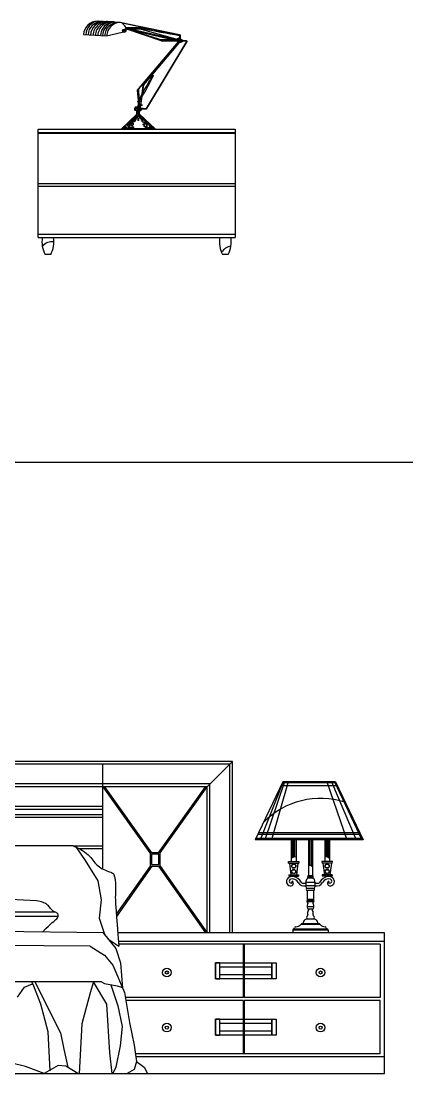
# Model space of a CAD drawing. Header units: millimetres. Extents: x 6388 to 59789, y -18725 to 8137.
# Drawn here: x 31294 to 32664, y 1436 to 5178 of the extents above; entities that cross this region are included whole.
import ezdxf

# ---------------------------------------------------------------- set-up
doc = ezdxf.new("R2010")
doc.units = ezdxf.units.MM
doc.layers.add('www.cad-blocks.net', color=7, linetype='Continuous')

# ---------------------------------------------------------------- blocks, each defined once
blk = doc.blocks.new('A$C1EAB5A90')
for p, q in [((2862.9, 825.2), (2780.9, 829.8)), ((3072.2, 780.8), (2866.7, 823.5)), ((3071.9, 780), (2868.1, 822.6)), ((2916.3, 805.2), (2881.3, 805.2)), ((2947.3, 805.2), (2881.3, 805.2)), ((2941.2, 805.2), (2881.3, 805.2)), ((3068.6, 762), (2881.4, 804.6)), ((3068.9, 759.1), (2882, 801.7)), ((3018.3, 759.1), (2882, 801.7)), ((3007.3, 759.1), (2882, 801.7)), ((2956.6, 801.7), (2882, 801.7)), ((3068.7, 758.4), (2882.1, 801)), ((2956.3, 801), (2882.1, 801)), ((2890.6, 805.2), (2883.4, 805.2)), ((3068.3, 762.6), (2915.6, 805.2)), ((2731.5, 781.5), (2813.6, 776.9)), ((3067.4, 756.5), (2922.3, 584.6)), ((3068.3, 756.2), (2926.8, 588.5)), ((3071.7, 755.2), (2941.7, 600.9)), ((3072.3, 755), (2944.4, 603.2)), ((3097.1, 757.5), (2954.2, 519)), ((3098.2, 757.6), (2954.8, 518.4)), ((3050.5, 762.6), (3007.3, 762.5)), ((3007.3, 759.1), (3068.9, 759.1)), ((3072.5, 778.6), (3071.3, 766.6)), ((3072.7, 778.6), (3071.5, 766.6)), ((3073.4, 778.7), (3073.7, 766.1)), ((3073.7, 778.7), (3074.4, 766)), ((3074, 778.8), (3074.7, 765.9)), ((3096.7, 757.7), (3081.4, 757.1)), ((3096.5, 758), (3081.5, 757.3)), ((3096.4, 758.3), (3081.9, 758)), ((3096.5, 759.2), (3082, 760.5)), ((3096.4, 759.1), (3082.1, 760.3)), ((2977.1, 636), (2972.9, 637.1)), ((2977.5, 636.4), (2973.3, 637.6)), ((2977.8, 636.6), (2973.5, 637.8)), ((2976.6, 637), (2976.6, 637)), ((2978.1, 636.7), (2978.1, 636.7)), ((2941.7, 600.9), (2932.2, 521.5)), ((2944.4, 603.2), (2932.8, 521.2)), ((2977.4, 633.9), (2971.7, 635.6)), ((2922.3, 584.6), (2928.2, 523.3)), ((2926.8, 588.5), (2928.5, 522.1)), ((2925.9, 541.4), (2924.3, 522.8)), ((2926.1, 541.4), (2924.5, 522.8)), ((2927.9, 543.3), (2924.6, 543.8)), ((2928.2, 541.2), (2924.8, 541.8)), ((2928.3, 543.7), (2925, 544.2)), ((2928.6, 543.9), (2925.3, 544.4)), ((2926.8, 541.3), (2927.2, 522.4)), ((2927.2, 541.2), (2927.9, 522.2)), ((2927.5, 541.1), (2928.2, 522.2)), ((2920.7, 499.3), (2920.7, 511.3)), ((2930.4, 499.3), (2920.7, 499.3)), ((2921.1, 499.3), (2921.1, 511.3)), ((2921.5, 499.3), (2921.5, 511.2)), ((2926.4, 499.3), (2926.4, 510.2)), ((2928.8, 499.3), (2928.8, 509.7)), ((2929.6, 499.3), (2929.6, 509.5)), ((2930, 499.3), (2930, 509.4)), ((2930.4, 499.3), (2930.4, 509.4)), ((2952.3, 518.2), (2934.5, 520)), ((2952.3, 518.1), (2934.6, 519.8)), ((2952.5, 517.1), (2936, 516.8)), ((2953.3, 516.8), (2936.1, 516)), ((2954, 516.6), (2936.1, 515.7)), ((2953.4, 518.1), (2953.4, 518.1)), ((2570, 445), (3270, 445)), ((2570, 60), (2570, 445)), ((3270, 433), (2570, 433)), ((3270, 430), (2570, 430)), ((2986.3, 446.6), (2866.4, 446.6)), ((3270, 445), (3270, 60)), ((3270, 251.5), (2570, 251.5)), ((3270, 241.5), (2570, 241.5)), ((2570, 72), (3270, 72)), ((2570, 60), (3270, 60)), ((2615, 0), (2595, 0)), ((3245, 0), (3225, 0))]:
    blk.add_line(p, q)
for points in [[(2880.9, 793.8), (2882.3, 794.2, 0.338972), (2862.9, 825.2, 0.399625), (2813.6, 776.9), (2868.3, 790.7)], [(3062.2, 762.6, -0.283898), (3066.1, 767.8), (3078.4, 765)], [(3075.3, 754.1), (3067.9, 756.3, -0.10362), (3064.3, 758.4)], [(2978.1, 636.4, -0.083661), (2978.4, 636.4, -0.685038), (2978.3, 633.8)], [(2978, 633.6), (2972, 635.3, -0.077868), (2971.6, 635.6)], [(2928.8, 540.9), (2925.2, 541.5, -0.641064), (2925.5, 544.5), (2929, 544)], [(2928.9, 543.7, -0.083661), (2929.2, 543.7, -0.685038), (2929.1, 541.1)], [(2930.4, 499.3), (2986.3, 446.6, -0.414214), (2987.1, 445.8), (2987.1, 445), (2865.6, 445), (2865.6, 445.8, -0.414214), (2866.4, 446.6), (2920.7, 499.3)], [(2930.1, 509.4), (2916, 512.3, -0.641064), (2918.1, 523.9), (2931.7, 521.6)], [(2931.2, 520.5, -0.083661), (2932.3, 520.3, -0.685038), (2931.3, 510.2, -0.685038)]]:
    blk.add_lwpolyline(points, format="xyb")
for points in [[(2873.8, 789.9), (2868.3, 790.7)], [(2877.4, 796.3), (2873.7, 795.1), (2873.8, 794.7), (2877.6, 795.9), (2877.4, 796.3)], [(3072.3, 780.8), (3073.4, 781)], [(3073.9, 778.7), (3072.6, 778.6)], [(3077.8, 761.4), (3075.3, 758.3), (3075.6, 758), (3078.1, 761.1), (3077.7, 761.3)], [(3096.7, 759.6), (3097.8, 759.7)], [(3098.3, 757.6), (3097, 757.5)], [(2973.6, 637.9), (2978.2, 636.7)], [(2932.9, 516.2), (2929.1, 514.9), (2929.3, 514.4), (2933, 515.8), (2932.9, 516.2)], [(2953.9, 516.6), (2952.5, 517.1)], [(2953, 519.2), (2954.3, 519)]]:
    blk.add_lwpolyline(points)
for points in [[(3074.1, 778.8, -0.130303), (3073.8, 778.7, -0.331854), (3073, 780.7, -0.328319), (3073.6, 781, -0.500332)], [(3098.5, 757.7, -0.130303), (3098.1, 757.6, -0.331854), (3097.4, 759.4, -0.328319), (3098, 759.7, -0.500332)], [(2978.3, 633.6, -0.130303), (2977.8, 633.7, -0.576801), (2977.6, 636.5, -0.264517), (2978.5, 636.6, -0.710752)], [(2929.1, 540.9, -0.130303), (2928.6, 540.9, -0.576801), (2928.4, 543.8, -0.264517), (2929.3, 543.9, -0.710752)], [(2931, 509.4, -0.130303), (2929.1, 509.7, -0.576801), (2929.1, 521, -0.264517), (2932.6, 521.3, -0.710752)], [(2954, 516.6, -0.130303), (2953.7, 516.7, -0.331854), (2953.8, 518.8, -0.328319), (2954.5, 518.9, -0.500332)]]:
    blk.add_lwpolyline(points, format="xyb", close=True)
for centre in [(2875.5, 795.3), (3076.7, 759.7)]:
    blk.add_circle(centre, 5.65)
for centre, radius, start, end in [((2781.6, 779.7), 50.1, 90.8238, 177.9554), ((2789.6, 779.7), 50.1, 95.4607, 178.4685), ((2797.6, 778.3), 50.1, 90.8238, 177.3694), ((2806.1, 778.3), 50.1, 90.1604, 177.9554), ((2815.5, 777.8), 50.1, 82.4351, 177.9788), ((2824, 777.4), 50.1, 82.3589, 177.9846), ((2832.4, 776.9), 50.1, 82.284, 177.9904), ((2841.9, 776.9), 50.1, 96.257, 178.5941), ((2849.4, 776.9), 50.1, 98.843, 179.0772), ((2856.4, 775), 50.1, 90.8238, 177.38), ((1269.1, -9561.3), 10496.5, 80.13437, 80.97292), ((3334.9, 2434.5), 1676.3, 256.4031, 260.9864), ((3053.8, 760.7), 2.75, 136.1594, 215.1284), ((3054.6, 760.7), 2.75, 136.1594, 215.1284), ((3072.3, 748.5), 9.41, 157.3721, 202.9249), ((3073, 748.5), 9.58, 147.1044, 199.8876), ((3064.5, 760.1), 4.54, 338.4734, 33.508), ((3073.4, 779.9), 1.49, 139.1898, 237.7876), ((3074.5, 780), 1.05, 145.004, 239.2466), ((3097.8, 758.7), 1.41, 139.1898, 239.3587), ((3098.8, 758.8), 0.993, 145.004, 239.2466), ((3721.3, 166.3), 880.4, 147.8917, 154.5695), ((2236.5, 986.5), 821.7, 327.4117, 334.5752), ((2978.8, 635), 1.1, 119.5269, 224.1969), ((2929.6, 542.3), 1.1, 119.5269, 224.1969), ((2937.8, 521.8), 8.22, 74.3761, 134.3786), ((2938.1, 522.8), 7.93, 72.1317, 132.4569), ((2934.3, 514.8), 5.38, 118.5634, 222.9145), ((2953.7, 517.9), 1.46, 118.9072, 215.429), ((2954.9, 517.6), 1.09, 120.8801, 215.1227), ((2682.4, 45.4), 98.5, 171.4719, 207.4528), ((2621.2, -1.9), 47.5, 84.0912, 139.157), ((2527.6, 45.4), 98.5, 332.5472, 8.5281), ((3312.4, 45.4), 98.5, 171.4719, 207.4528), ((3157.6, 45.4), 98.5, 332.5472, 8.5281), ((3260.6, -17.1), 46.6, 97.2386, 147.0434)]:
    blk.add_arc(centre, radius, start, end)
for points in [[(2875.1, 790.1), (2874.7, 790.1), (2874.4, 790.3), (2873.5, 790.6), (2872.9, 791.1), (2872.3, 792.3), (2872, 792.9), (2871.6, 794.2), (2871.5, 795), (2871.7, 796.5), (2872, 797.3), (2872.6, 798.3), (2873.1, 798.8), (2873.8, 799.6), (2874.3, 799.8), (2875, 800.1), (2875.3, 800.1), (2875.6, 800.1), (2875.6, 800.1), (2875.6, 800.1), (2875.6, 800.1)], [(3076.7, 754.4), (3076.3, 754.4), (3075.9, 754.6), (3075, 754.9), (3074.4, 755.3), (3073.7, 756.4), (3073.4, 757), (3072.9, 758.3), (3072.8, 759.1), (3072.9, 760.6), (3073.2, 761.4), (3073.6, 762.4), (3074.1, 763), (3074.8, 763.8), (3075.3, 764.1), (3076, 764.4), (3076.2, 764.4), (3076.5, 764.5), (3076.5, 764.5), (3076.6, 764.5), (3076.6, 764.5)], [(2978.3, 633.8), (2978.2, 633.8), (2978.1, 633.9), (2977.9, 633.9), (2977.7, 634), (2977.5, 634.3), (2977.4, 634.4), (2977.3, 634.8), (2977.2, 635), (2977.2, 635.4), (2977.3, 635.6), (2977.4, 635.8), (2977.5, 636), (2977.7, 636.2), (2977.8, 636.3), (2978, 636.4), (2978, 636.4), (2978.1, 636.4), (2978.1, 636.4), (2978.1, 636.4), (2978.1, 636.4)], [(2929.1, 541.1), (2929, 541.1), (2928.9, 541.1), (2928.7, 541.2), (2928.5, 541.3), (2928.3, 541.6), (2928.2, 541.7), (2928.1, 542.1), (2928, 542.2), (2928.1, 542.6), (2928.1, 542.8), (2928.2, 543.1), (2928.3, 543.3), (2928.5, 543.5), (2928.6, 543.6), (2928.8, 543.7), (2928.8, 543.7), (2928.9, 543.7), (2928.9, 543.7), (2928.9, 543.7), (2928.9, 543.7)], [(2931.3, 510.2), (2930.9, 510.3), (2930.5, 510.4), (2929.6, 510.7), (2929, 511.2), (2928.3, 512.3), (2928, 512.9), (2927.5, 514.2), (2927.3, 515), (2927.5, 516.6), (2927.8, 517.4), (2928.2, 518.4), (2928.7, 518.9), (2929.5, 519.8), (2929.9, 520.1), (2930.6, 520.4), (2930.9, 520.4), (2931.2, 520.5), (2931.2, 520.5), (2931.2, 520.5), (2931.2, 520.5)]]:
    blk.add_open_spline(points, degree=3, knots=[3.294068, 3.294068, 3.294068, 3.294068, 3.647859, 3.647859, 4.043866, 4.043866, 4.439873, 4.439873, 4.83588, 4.83588, 5.231886, 5.231886, 5.627893, 5.627893, 6.0239, 6.0239, 6.283185, 6.283185, 6.283185, 6.295262, 6.295262, 6.295262, 6.295262])
for p in [(3063.6, 764.7), (3064.4, 765.9), (3064.7, 764.4), (3064.8, 766.3), (3065.3, 766.5), (3065.5, 765.8), (3065.9, 766.5), (3066, 757.5), (3066.3, 767.1), (3066.3, 767.1), (3066.3, 757.5), (3066.8, 767.1), (3066.8, 766.1), (3067.1, 757.2), (3067.2, 767.2), (3067.2, 757.6), (3067.3, 757.1), (3067.5, 765.4), (3067.6, 763.7), (3067.7, 765.9), (3067.7, 756.8), (3067.8, 763.7), (3068, 766.8), (3068, 766.6), (3068.2, 766.7), (3068.4, 756.7), (3068.5, 756.8), (3069.1, 766.8), (3069.1, 766.4), (3069.2, 764.9), (3069.3, 765.8), (3069.3, 756.7), (3069.9, 763), (3070.3, 766.2), (3070.5, 766.3), (3070.5, 756.2), (3070.7, 765.6), (3071, 755.9), (3071.2, 756.6), (3071.2, 755.9), (3071.3, 764.7), (3071.4, 766.2), (3071.5, 755.7), (3071.6, 764.2), (3071.7, 755.1), (3071.7, 755), (3072, 764.6), (3072, 762.8), (3072.1, 765.7), (3072.2, 755.3), (3072.6, 764.4), (3072.9, 765.5), (3073, 765.6), (3073.1, 765.3), (3073.9, 766.1), (3073.9, 765.4), (3074.3, 765.9), (3074.3, 765.5), (2913, 488.4), (2913.8, 488.4), (2914.2, 516.6), (2914.2, 515.5), (2914.5, 516.2), (2914.7, 515.3), (2914.7, 488), (2914.8, 521.4), (2915, 514.7), (2915, 514.6), (2915.1, 514), (2915.4, 514.9), (2915.5, 489.9), (2915.6, 522.6), (2915.9, 513.8), (2916, 523), (2916, 521), (2916, 514.1), (2916, 489), (2916.2, 513.6), (2916.2, 490.9), (2916.5, 523.2), (2916.5, 513.4), (2916.8, 522.4), (2917.1, 523.2), (2917.3, 513.3), (2917.4, 513.4), (2917.5, 493.2), (2917.5, 490.6), (2917.6, 523.8), (2917.6, 523.8), (2918.1, 523.8), (2918.1, 522.7), (2918.1, 513.3), (2918.1, 490.7), (2918.5, 523.9), (2918.5, 493.6), (2918.8, 522.1), (2918.8, 491.9), (2918.8, 490.6), (2918.9, 520.3), (2918.9, 487.8), (2919, 522.6), (2919, 520.3), (2919.3, 523.4), (2919.3, 523.2), (2919.3, 512.7), (2919.3, 492.2), (2919.4, 523.4), (2919.8, 493.4), (2920, 512.4), (2920.3, 523.1), (2920.4, 523.4), (2920.5, 522.5), (2920.5, 521.5), (2921.1, 519.7), (2921.4, 512.6), (2921.5, 522.8), (2921.7, 523), (2922, 522.2), (2922.1, 512.8), (2922.6, 521.4), (2922.7, 522.8), (2922.8, 520.9), (2922.8, 511.9), (2923.2, 519.4), (2923.3, 521.3), (2923.4, 522.3), (2923.4, 512.4), (2923.4, 488), (2923.5, 512), (2923.9, 521), (2924.1, 522.2), (2924.3, 522.2), (2924.4, 521.9), (2924.5, 492.2), (2924.8, 520.5), (2924.8, 518.5), (2924.9, 512.1), (2924.9, 495.1), (2925.1, 522.7), (2925.2, 522.1), (2925.2, 511.6), (2925.3, 512), (2925.5, 521.1), (2925.5, 520.5), (2925.6, 522.6), (2925.6, 522.1), (2925.6, 519.9), (2926.1, 520.7), (2926.2, 496.8), (2926.4, 496.9), (2926.5, 521.5), (2926.6, 511.6), (2926.7, 521.3), (2926.8, 521.3), (2926.9, 521.4), (2926.9, 520.5), (2927.1, 520.4), (2927.3, 521.7), (2927.3, 497), (2927.4, 499.2), (2927.5, 496.6), (2927.5, 494.5), (2927.7, 520.2), (2927.7, 494.4), (2927.7, 491.9), (2927.9, 521.3), (2928.1, 521.4), (2928.1, 496.2), (2928.2, 521.1), (2928.7, 497), (2928.9, 493.2), (2928.9, 491.9), (2929, 521.6), (2929.1, 521.3), (2929.2, 490.1), (2929.8, 491.7), (2930, 497.2), (2930, 494.2), (2931, 496), (2931.2, 496.2), (2931.2, 487.2), (2931.4, 494.4), (2931.9, 495.1), (2932.7, 491.9), (2932.7, 490.6), (2932.9, 493.4), (2933.4, 492.2), (2933.8, 487), (2933.9, 491.9), (2933.9, 490.6), (2934.1, 488.4), (2934.2, 493.6), (2934.4, 487.8), (2934.6, 490.7), (2935.2, 493.2), (2935.2, 490.6), (2936.1, 487), (2936.5, 490.9), (2936.7, 489), (2937.2, 489.9), (2938, 488), (2938.9, 488.4), (2939.7, 488.4), (2874.7, 449.8), (2875.6, 450.1), (2877.5, 452.9), (2877.5, 450), (2878.9, 451.4), (2880.3, 450), (2880.4, 455.4), (2881.7, 454.2), (2881.7, 451.4), (2883, 451.4), (2885.9, 460.1), (2886.7, 459.7), (2888.6, 461.8), (2890, 455.6), (2890, 450), (2891.2, 461.8), (2891.3, 468), (2891.3, 450), (2892.4, 465.6), (2892.4, 461.8), (2892.7, 457), (2893.7, 464.3), (2894.1, 462.5), (2894.1, 461.1), (2894.1, 452.8), (2895, 461.1), (2895.9, 458), (2896.4, 465.2), (2896.9, 463.9), (2896.9, 450), (2897.4, 470.6), (2897.4, 469.3), (2897.4, 466.8), (2897.8, 466.6), (2897.8, 462.5), (2898.4, 461.4), (2898.4, 451.4), (2898.7, 470.6), (2898.8, 450.5), (2899.9, 470.6), (2899.9, 469.3), (2900, 463.7), (2900.5, 463.9), (2901, 468), (2901, 466.6), (2901.2, 475.6), (2901.5, 468.9), (2901.9, 465.2), (2902.4, 470.4), (2902.5, 473.1), (2902.5, 452), (2902.6, 474), (2902.9, 459), (2903.7, 478.1), (2903.9, 470.9), (2904.1, 474.9), (2904.2, 457.7), (2904.3, 466.9), (2904.7, 478), (2904.8, 451.4), (2905.4, 479.7), (2905.4, 479.5), (2906.2, 478.1), (2906.2, 476.9), (2906.3, 480.4), (2906.7, 482.3), (2907.4, 472.6), (2907.4, 464.3), (2907.5, 479.4), (2907.7, 475.2), (2907.7, 465.7), (2907.9, 483.7), (2908.2, 462.6), (2908.7, 484.4), (2908.7, 481.9), (2908.7, 480.6), (2908.8, 453), (2909, 482.7), (2910.3, 484.8), (2910.5, 486), (2910.9, 484.4), (2911.2, 484.4), (2911.2, 478.1), (2911.4, 472.3), (2911.9, 485.6), (2912.4, 486.3), (2913.4, 481.5), (2913.8, 485.6), (2913.8, 484.4), (2913.9, 486.3), (2914.3, 474.9), (2916.9, 485.8), (2916.9, 479.8), (2917.1, 481.8), (2919.7, 485.5), (2925.1, 476.9), (2925.4, 479.7), (2925.8, 483.7), (2926.4, 476.9), (2932.9, 483.2), (2935.8, 484.1), (2936.7, 482.9), (2937.8, 478.4), (2938.8, 486.3), (2938.9, 485.6), (2938.9, 484.4), (2939.2, 480.9), (2939.5, 477.5), (2940.2, 474.3), (2940.3, 486.3), (2940.9, 485.6), (2941.5, 484.4), (2941.5, 478.1), (2941.5, 471.8), (2941.8, 484.4), (2942.2, 486), (2942.4, 484.8), (2943.3, 462.6), (2943.7, 482.7), (2944, 484.4), (2944, 481.9), (2944, 480.6), (2944.8, 483.7), (2945.2, 479.4), (2946, 482.3), (2946.4, 480.4), (2946.5, 478.1), (2946.5, 476.9), (2946.6, 469.4), (2946.6, 469.4), (2946.6, 463.9), (2947, 460.3), (2947.3, 479.7), (2947.3, 479.5), (2947.3, 455.7), (2948.4, 466.9), (2949, 478.1), (2950.2, 473.1), (2950.4, 454.9), (2950.8, 465.2), (2951.3, 450.3), (2951.5, 475.6), (2951.6, 450), (2952.2, 463.9), (2952.8, 470.6), (2952.8, 469.3), (2953, 452), (2954, 470.6), (2954.9, 466.6), (2954.9, 462.5), (2955.3, 470.6), (2955.3, 469.3), (2955.3, 466.8), (2955.9, 454.3), (2955.9, 452.6), (2956.3, 465.2), (2956.3, 457), (2957.7, 461.1), (2959, 464.3), (2960.3, 465.6), (2960.3, 461.8), (2961.5, 461.8), (2961.7, 449.8), (2964.1, 461.8), (2964.3, 449.8), (2966, 459.7), (2966, 452.8), (2966.6, 456.8), (2967.4, 455.6), (2967.4, 452.8), (2967.4, 451.4), (2968.3, 451.1), (2968.8, 458.3), (2968.8, 452.8), (2970.1, 454.2), (2970.1, 454.2), (2970.1, 452.8), (2971.5, 458.3), (2971.5, 454.2), (2971.5, 451.4), (2972.9, 454.2), (2972.9, 454.2), (2972.9, 450), (2972.9, 450), (2973.2, 453.3), (2974.1, 454.4), (2974.3, 450), (2974.7, 453.1), (2974.7, 450.8), (2974.9, 451.1), (2976, 452.5), (2977.1, 450), (2977.1, 450), (2977.2, 451.9), (2977.8, 450.6), (2979.3, 450), (2871.2, 447.4), (2872.2, 448.7), (2874.7, 448.7), (2883, 448.7), (2888.6, 448.7), (2892.7, 448.7), (2895.2, 447.4), (2895.5, 448.7), (2896, 448.9), (2896.7, 447.4), (2902.5, 446.6), (2909.3, 447.3), (2956.3, 448.7), (2956.6, 447.6), (2960.5, 448.7), (2964.6, 448.7), (2964.6, 448.7), (2966, 448.7), (2970.1, 448.7), (2976.8, 448.1), (2976.8, 447.8), (2977.1, 447.3), (2980.2, 448.7), (2981.2, 448.1)]:
    blk.add_point(p)
blk = doc.blocks.new('A$C00A85CD1')
for p, q in [((3260.3, 1111), (539.7, 1111)), ((3250.3, 1101), (549.7, 1101)), ((2800, 728.4), (2800, 1101)), ((3260.3, 1111), (3170.3, 1021)), ((3250.3, 501), (3250.3, 1101)), ((3260.3, 501), (3260.3, 1111)), ((3180.3, 1031), (619.7, 1031)), ((3170.3, 1021), (629.7, 1021)), ((2967.6, 786.3), (2801.1, 1021)), ((2973.8, 786.3), (2807.3, 1021)), ((2997.6, 786.3), (3164.1, 1021)), ((3003.8, 786.3), (3170.3, 1021)), ((3170.3, 501), (3170.3, 1021)), ((3180.3, 501), (3180.3, 1031)), ((3439.3, 1038.6), (3340.7, 832.4)), ((3440.7, 1038.6), (3358.9, 832.4)), ((3444.6, 1038.6), (3375, 832.4)), ((3457.4, 1038.6), (3398.9, 832.4)), ((3632.3, 1024.6), (3432.6, 1024.6)), ((3625.6, 1038.6), (3439.3, 1038.6)), ((3627.6, 1034.4), (3439.6, 1034.4)), ((3595.5, 1038.6), (3666.1, 832.4)), ((3611.5, 1038.6), (3699.3, 832.4)), ((3623, 1038.6), (3719.2, 832.4)), ((3625.6, 1038.6), (3724.2, 832.4)), ((2800, 950.4), (1000, 950.4)), ((2800, 940.4), (1000, 940.4)), ((2800, 921), (1000, 921)), ((2800, 911), (1000, 911)), ((3724.2, 832.4), (3340.7, 832.4)), ((3722.2, 836.6), (3342.7, 836.6)), ((3715.3, 851.1), (3349.6, 851.1)), ((3712.6, 856.8), (3352.3, 856.8)), ((3468.9, 832.4), (3468.9, 754.6)), ((3469.9, 832.4), (3469.9, 766.4)), ((3471.6, 832.4), (3471.6, 768)), ((3476.2, 832.4), (3476.2, 770.6)), ((3481, 832.4), (3481, 771.5)), ((3486.3, 832.4), (3486.3, 754.6)), ((3530, 832.4), (3530, 705.5)), ((3532.9, 832.4), (3532.9, 741.4)), ((3538, 832.4), (3538, 740.5)), ((3540.8, 832.4), (3540.8, 739.2)), ((3542.4, 832.4), (3542.4, 737.4)), ((3543.1, 832.4), (3543.1, 736.5)), ((3544, 832.4), (3544, 705.5)), ((3587.7, 832.4), (3587.7, 754.6)), ((3593, 832.4), (3593, 771.5)), ((3597.9, 832.4), (3597.9, 770.6)), ((3602.4, 832.4), (3602.4, 768)), ((3604.2, 832.4), (3604.2, 766.4)), ((3605.2, 832.4), (3605.2, 754.6)), ((2694.8, 811), (1106.6, 811)), ((2694.8, 811), (2800, 811)), ((2694.8, 811), (2707.3, 805.3)), ((2704.7, 806.8), (2737.7, 758.5)), ((2707.3, 805.3), (2718.1, 799.8)), ((2718.1, 799.8), (2727.3, 794.3)), ((2718.2, 801), (2800, 801)), ((2727.3, 794.3), (2735.2, 789)), ((2735.2, 789), (2741.9, 783.8)), ((3003.8, 786.3), (2967.6, 786.3)), ((2967.6, 786.3), (2967.6, 738.9)), ((3003.8, 738.9), (3003.8, 786.3)), ((2737.7, 758.5), (2781.9, 686.4)), ((2741.9, 783.8), (2747.6, 778.7)), ((2747.6, 778.7), (2752.5, 773.8)), ((2752.5, 773.8), (2756.9, 768.9)), ((2756.9, 768.9), (2760.9, 764.2)), ((2760.9, 764.2), (2764.6, 759.6)), ((2764.6, 759.6), (2768.1, 755.1)), ((2768.1, 755.1), (2771.7, 750.8)), ((2771.7, 750.8), (2775.2, 746.7)), ((2998.8, 781.3), (2972.6, 781.3)), ((2972.6, 781.3), (2972.6, 743.9)), ((2998.8, 743.9), (2998.8, 781.3)), ((3459.5, 749.6), (3459.2, 754.6)), ((3459.2, 754.6), (3496, 754.6)), ((3459.5, 749.6), (3495.6, 749.6)), ((3462.4, 749.6), (3467.6, 707.4)), ((3492.8, 749.6), (3487.6, 707.4)), ((3496, 754.6), (3495.6, 749.6)), ((3614.8, 754.6), (3578, 754.6)), ((3578, 754.6), (3578.4, 749.6)), ((3614.5, 749.6), (3578.4, 749.6)), ((3581.2, 749.6), (3586.5, 707.4)), ((3611.7, 749.6), (3606.4, 707.4)), ((3614.5, 749.6), (3614.8, 754.6)), ((2775.2, 746.7), (2779, 742.8)), ((2779, 742.8), (2783.1, 739.1)), ((2783.1, 739.1), (2787.6, 735.6)), ((2787.6, 735.6), (2792.6, 732.4)), ((2792.6, 732.4), (2797.9, 729.4)), ((2797.9, 729.4), (2803.5, 726.7)), ((2803.5, 726.7), (2809, 724.2)), ((2809, 724.2), (2814.5, 722)), ((2814.5, 722), (2819.6, 720)), ((2819.6, 720), (2824.2, 718.2)), ((2824.2, 718.2), (2828.1, 716.7)), ((2828.1, 716.7), (2831.3, 715.4)), ((2831.3, 715.4), (2833.8, 714.2)), ((2833.8, 714.2), (2835.7, 713.1)), ((2835.7, 713.1), (2837.1, 711.9)), ((2837.1, 711.9), (2838.1, 710.7)), ((2967.6, 738.9), (2847.8, 567.8)), ((2973.7, 738.9), (2848.4, 559.9)), ((2967.6, 738.9), (3003.8, 738.9)), ((2972.6, 743.9), (2998.8, 743.9)), ((2997.7, 738.9), (3164.2, 501)), ((3003.8, 738.9), (3170.3, 501)), ((2781.9, 686.4), (2793.6, 618.9)), ((2838.1, 710.7), (2838.9, 709.4)), ((2838.9, 709.4), (2839.6, 707.8)), ((2839.6, 707.8), (2840.2, 706)), ((2840.2, 706), (2840.8, 703.7)), ((2840.8, 703.7), (2841.6, 701.1)), ((2841.6, 701.1), (2842.3, 698.1)), ((2842.3, 698.1), (2843, 694.6)), ((2843, 694.6), (2843.7, 690.7)), ((2843.7, 690.7), (2844.3, 686.3)), ((2844.3, 686.3), (2844.7, 681.4)), ((2844.7, 681.4), (2845, 675.9)), ((2845, 675.9), (2845.1, 670)), ((3459.9, 707.4), (3459.9, 702.4)), ((3459.9, 707.4), (3494.8, 707.4)), ((3459.9, 702.4), (3494.8, 702.4)), ((3494.8, 707.4), (3494.8, 702.4)), ((3553.3, 680.8), (3520.7, 680.8)), ((3527.5, 697.3), (3546.5, 697.3)), ((3546.2, 701), (3527.8, 701)), ((3545.8, 703.8), (3528.3, 703.8)), ((3545.8, 695.4), (3528.3, 695.4)), ((3614.1, 707.4), (3579.2, 707.4)), ((3579.2, 707.4), (3579.2, 702.4)), ((3614.1, 702.4), (3579.2, 702.4)), ((3614.1, 707.4), (3614.1, 702.4)), ((2844.6, 642.4), (2844.4, 635)), ((2844.8, 649.7), (2844.6, 642.4)), ((2845, 656.8), (2844.8, 649.7)), ((2845.1, 663.6), (2845, 656.8)), ((2845.1, 670), (2845.1, 663.6)), ((3553.6, 669), (3520.4, 669)), ((3548.4, 659.7), (3525.7, 659.7)), ((3548.4, 651.7), (3525.7, 651.7)), ((3525.7, 651.7), (3525.7, 620.1)), ((3548.4, 651.7), (3548.4, 620.1)), ((2564.6, 615.7), (2354.3, 625.1)), ((2571.7, 614.2), (2564.6, 615.7)), ((2582.4, 611.4), (2571.7, 614.2)), ((2590.3, 608.6), (2582.4, 611.4)), ((2596.1, 605.8), (2590.3, 608.6)), ((2600.3, 602.9), (2596.1, 605.8)), ((2603.7, 600.1), (2600.3, 602.9)), ((2606.7, 597.1), (2603.7, 600.1)), ((2793.6, 618.9), (2786.6, 553.8)), ((2844.4, 635), (2844.3, 627.5)), ((2844.3, 627.5), (2844.4, 620.1)), ((2844.4, 620.1), (2844.7, 612.5)), ((2844.7, 612.5), (2845.1, 603.7)), ((2845.1, 603.7), (2845.9, 592.5)), ((3548.4, 620.1), (3525.7, 620.1)), ((3548.4, 615.7), (3525.7, 615.7)), ((3548.4, 611.3), (3525.7, 611.3)), ((2632.4, 574.4), (2007.6, 574.4)), ((2609.5, 594.1), (2606.7, 597.1)), ((2612.1, 591.1), (2609.5, 594.1)), ((2614.5, 588.2), (2612.1, 591.1)), ((2616.9, 585.5), (2614.5, 588.2)), ((2619.1, 583), (2616.9, 585.5)), ((2621.3, 580.8), (2619.1, 583)), ((2623.6, 578.9), (2621.3, 580.8)), ((2625.8, 577.4), (2623.6, 578.9)), ((2628, 576.2), (2625.8, 577.4)), ((2630.2, 575.3), (2628, 576.2)), ((2632.3, 574.5), (2630.2, 575.3)), ((2634.2, 573.7), (2632.3, 574.5)), ((2636.1, 572.9), (2634.2, 573.7)), ((2637.7, 571.8), (2636.1, 572.9)), ((2639.1, 570.5), (2637.7, 571.8)), ((2640.2, 568.9), (2639.1, 570.5)), ((2641, 566.9), (2640.2, 568.9)), ((2641.4, 564.7), (2641, 566.9)), ((2641, 559.7), (2641.4, 562.3)), ((2641.4, 562.3), (2641.4, 564.7)), ((2845.9, 592.5), (2847.1, 577.5)), ((2847.1, 577.5), (2848.6, 557.4)), ((3548.4, 593.8), (3525.7, 593.8)), ((3543.9, 585.1), (3530.1, 585.1)), ((2641, 560.1), (1999, 560.1)), ((2598.1, 517.3), (2606.8, 525.8)), ((2606.8, 525.8), (2614.2, 532.6)), ((2614.2, 532.6), (2620.5, 538)), ((2620.5, 538), (2625.8, 542.4)), ((2625.8, 542.4), (2630.1, 545.9)), ((2630.1, 545.9), (2633.6, 548.8)), ((2633.6, 548.8), (2636.4, 551.6)), ((2636.4, 551.6), (2638.5, 554.3)), ((2638.5, 554.3), (2640, 557)), ((2640, 557), (2641, 559.7)), ((2786.6, 553.8), (2807.7, 493.3)), ((2848.6, 557.4), (2850.7, 530.9)), ((2850.7, 530.9), (2853.3, 496.8)), ((3571.4, 531.5), (3502.7, 531.5)), ((3564.9, 533.9), (3508.8, 533.9)), ((3548.4, 550.2), (3525.7, 550.2)), ((3548.4, 550.2), (3525.7, 550.2)), ((2801.5, 501), (1900, 513.1)), ((2586, 504.4), (2598.1, 517.3)), ((2801.4, 501), (2846, 445.8)), ((3800, 501), (2852.9, 501)), ((2853.3, 496.8), (2856.4, 453.8)), ((3474.5, 511.2), (3474.5, 501)), ((3599.6, 501), (3474.5, 501)), ((3474.6, 512.7), (3598.8, 512.7)), ((3597.3, 515.1), (3476.8, 515.1)), ((3599.6, 511.2), (3599.6, 501)), ((3800, 1), (3800, 501)), ((2754.6, 454.7), (1899.8, 460.7)), ((2754.6, 454.7), (2781.6, 438.1)), ((2817.8, 480.7), (2856.4, 453.8)), ((3800, 471), (2855.2, 471)), ((3785, 461), (2855.9, 461)), ((3298, 461), (3298, 271.3)), ((3302, 461), (3302, 271.3)), ((3785, 461), (3785, 271.3)), ((2781.6, 438.1), (2806.4, 421.6)), ((2806.4, 421.6), (2835.2, 386.6)), ((2846, 445.8), (2862.9, 395.1)), ((2835.2, 386.6), (2876.5, 289.7)), ((2862.9, 395.1), (2870.3, 304.3)), ((3200.5, 338.1), (3200.5, 394.9)), ((3200.5, 394.9), (3298, 394.9)), ((3215.9, 394.9), (3200.5, 394.9)), ((3200.5, 394.9), (3200.5, 338.1)), ((3200.5, 352.3), (3200.5, 380.7)), ((3215.9, 338.1), (3215.9, 394.9)), ((3215.9, 380.7), (3298, 380.7)), ((3302, 394.9), (3399.5, 394.9)), ((3302, 380.7), (3399.5, 380.7)), ((3399.5, 394.9), (3399.5, 338.1)), ((3399.5, 394.9), (3415, 394.9)), ((3399.5, 338.1), (3399.5, 394.9)), ((3399.5, 380.7), (3399.5, 352.3)), ((3415, 394.9), (3415, 338.1)), ((3298, 338.1), (3200.5, 338.1)), ((3200.5, 338.1), (3215.9, 338.1)), ((3298, 352.3), (3215.9, 352.3)), ((3399.5, 352.3), (3302, 352.3)), ((3399.5, 338.1), (3302, 338.1)), ((3415, 338.1), (3399.5, 338.1)), ((2795.2, 326.8), (1901.4, 326.8)), ((2497, 273.2), (2521.7, 308.3)), ((2521.7, 308.3), (2550.8, 320.3)), ((2554.7, 312.4), (2547.5, 326.8)), ((2579.5, 248.5), (2554.7, 312.4)), ((2558.9, 326.8), (2649.6, 145.5)), ((2767.2, 326.8), (2754.8, 287.7)), ((2814.6, 248.5), (2767.2, 326.8)), ((2795.2, 326.8), (2805.8, 321.1)), ((2805.8, 321.1), (2851.4, 313)), ((2828.3, 317.1), (2853.8, 242.3)), ((2851.4, 313), (2866.3, 308.2)), ((2866.3, 308.2), (2869.9, 305.9)), ((2754.8, 287.7), (2725.9, 178.5)), ((2876.5, 289.7), (2895.1, 182.6)), ((3298, 271.3), (2879.7, 271.3)), ((3785, 271.3), (3302, 271.3)), ((2606.3, 149.6), (2579.5, 248.5)), ((2824.9, 75.4), (2814.6, 248.5)), ((2853.8, 242.3), (2868.3, 168.2)), ((3298, 261.3), (2881.4, 261.3)), ((3298, 261.3), (3298, 71)), ((3785, 261.3), (3302, 261.3)), ((3302, 261.3), (3302, 71)), ((3785, 71), (3785, 261.3)), ((3200.5, 137.8), (3200.5, 194.6)), ((3200.5, 194.6), (3298, 194.6)), ((3215.9, 194.6), (3200.5, 194.6)), ((3200.5, 194.6), (3200.5, 137.8)), ((3215.9, 137.8), (3215.9, 194.6)), ((3302, 194.6), (3399.5, 194.6)), ((3399.5, 194.6), (3399.5, 137.8)), ((3399.5, 194.6), (3415, 194.6)), ((3399.5, 137.8), (3399.5, 194.6)), ((3415, 194.6), (3415, 137.8)), ((2725.9, 178.5), (2715.6, 0)), ((2868.3, 168.2), (2862.1, 100.2)), ((2895.1, 182.6), (2911.6, 102.2)), ((3200.5, 152), (3200.5, 180.4)), ((3215.9, 180.4), (3298, 180.4)), ((3298, 152), (3215.9, 152)), ((3302, 180.4), (3399.5, 180.4)), ((3399.5, 152), (3302, 152)), ((3399.5, 180.4), (3399.5, 152)), ((2612.5, 11.6), (2606.3, 149.6)), ((2649.6, 145.5), (2662, 87.8)), ((3298, 137.8), (3200.5, 137.8)), ((3200.5, 137.8), (3215.9, 137.8)), ((3399.5, 137.8), (3302, 137.8)), ((3415, 137.8), (3399.5, 137.8)), ((2662, 87.8), (2675.3, 23.6)), ((2833.4, 1), (2824.9, 75.4)), ((2862.1, 100.2), (2845.6, 23.9)), ((2911.6, 102.2), (2919.8, 44.5)), ((2525.9, 26), (2476.4, 38.3)), ((2919.8, 44.5), (2911.6, 15.7)), ((3785, 71), (2916, 71)), ((3800, 61), (2917.5, 61)), ((2919.7, 44.1), (2946.6, 23.9)), ((0, 1), (3800, 1)), ((2591.9, 1.3), (2525.9, 26)), ((2641.4, 30.1), (2591.9, 1.3)), ((2668.2, 28), (2641.4, 30.1)), ((2711.5, 1.3), (2668.2, 28)), ((2845.6, 23.9), (2835.2, 1.3)), ((2911.6, 15.7), (2886.8, 1.3)), ((2946.6, 23.9), (2959.1, 1))]:
    blk.add_line(p, q)
for centre, radius in [((3477.6, 739), 7.64), ((3477.6, 719.2), 7.64), ((3477.6, 739), 6.7), ((3477.6, 719.2), 6.7), ((3596.4, 739), 7.64), ((3596.4, 719.2), 7.64), ((3596.4, 739), 6.7), ((3596.4, 719.2), 6.7), ((3027.1, 360.5), 15.5), ((3572.9, 360.5), 15.5), ((3027.1, 360.5), 5.48), ((3572.9, 360.5), 5.48), ((3027.1, 164.7), 15.5), ((3027.1, 164.7), 5.48), ((3572.9, 164.7), 15.5), ((3572.9, 164.7), 5.48)]:
    blk.add_circle(centre, radius)
for centre, radius, start, end in [((3573, 695.8), 283.5, 72.0195, 135.7427), ((3481.4, 755.9), 15.6, 71.3744, 143.3848), ((3592.7, 755.9), 15.6, 36.6152, 108.6256), ((3532.8, 725.8), 15.6, 44.1677, 100.389), ((3467.5, 683.8), 15.6, 148.1664, 275.3482), ((3471.2, 682.4), 19.5, 81.0012, 150.4554), ((3468.6, 685.1), 7.24, 114.2793, 241.5764), ((3467.7, 683.2), 5.15, 240.2946, 29.6518), ((3473.3, 670.4), 22.7, 25.6179, 109.7237), ((3466.7, 677.8), 9.75, 283.4603, 55.2811), ((3467.2, 657.5), 44.7, 31.5763, 80.9346), ((3514.3, 691.9), 23.6, 209.6384, 284.8712), ((3513.1, 688.4), 10.7, 223.9925, 315.0817), ((3585.6, 673.3), 65.4, 164.303, 186.6291), ((3529.2, 688.6), 6.9, 97.3238, 159.6748), ((3529.9, 699), 2.85, 134.9237, 215.5421), ((3528, 696.4), 1.03, 117.5791, 284.7713), ((3529.5, 702.2), 2, 126.2219, 216.3122), ((3528.1, 705.7), 1.94, 275.3555, 5.3957), ((3545.9, 705.7), 1.94, 174.6043, 264.6445), ((3544.6, 702.2), 2, 323.6878, 53.7781), ((3546, 696.4), 1.03, 255.2287, 62.4209), ((3544.9, 688.6), 6.9, 20.3252, 82.6762), ((3544.2, 699), 2.85, 324.4579, 45.0763), ((3488.4, 673.3), 65.4, 353.3709, 15.697), ((3560.9, 688.4), 10.7, 224.9183, 316.0075), ((3559.7, 691.9), 23.6, 255.1288, 330.3616), ((3606.8, 657.5), 44.7, 99.0654, 148.4237), ((3600.7, 670.4), 22.7, 70.2763, 154.3821), ((3607.4, 677.8), 9.75, 124.7189, 256.5397), ((3602.8, 682.4), 19.5, 29.5446, 98.9988), ((3606.3, 683.2), 5.15, 150.3482, 299.7054), ((3606.6, 683.8), 15.6, 264.6518, 31.8336), ((3605.4, 685.1), 7.24, 298.4236, 65.7207), ((3528.5, 667.1), 7.94, 190.2331, 249.009), ((3526, 655.7), 4.02, 95.3729, 264.6271), ((3545.5, 667.1), 7.94, 290.991, 349.7669), ((3548, 655.7), 4.02, 275.3729, 84.6271), ((3526.3, 613.5), 2.29, 107.527, 252.473), ((3546.5, 595.2), 21.7, 150.4909, 186.4074), ((3524.9, 617.9), 2.32, 289.6261, 70.3739), ((3524.6, 607.9), 3.57, 326.5024, 72.473), ((3549.4, 607.9), 3.57, 107.527, 213.4976), ((3527.6, 595.2), 21.7, 353.5926, 29.5091), ((3549.2, 617.9), 2.32, 109.6261, 250.3739), ((3547.7, 613.5), 2.29, 287.527, 72.473), ((3531, 555.9), 7.86, 125.0632, 226.6883), ((3533.9, 593.3), 9.06, 183.2657, 245.1562), ((3524.4, 565.3), 3.66, 305.0632, 20.4242), ((3542.7, 572.1), 15.8, 147.5465, 200.4242), ((3527.7, 583.2), 3.07, 301.9861, 38.4322), ((3546.3, 583.2), 3.07, 141.5678, 238.0139), ((3540.1, 593.3), 9.06, 294.8438, 356.7343), ((3531.3, 572.1), 15.8, 339.5758, 32.4535), ((3549.6, 565.3), 3.66, 159.5758, 234.9368), ((3543, 555.9), 7.86, 313.3117, 54.9368), ((3482.9, 549.1), 26.5, 273.4629, 318.3799), ((3507.8, 527), 6.86, 93.1159, 138.3799), ((3507.2, 537.3), 3.49, 273.1159, 353.8917), ((3527.1, 535.2), 16.5, 139.9289, 173.8917), ((3524.1, 537.7), 12.5, 82.7695, 139.9289), ((3549.9, 537.7), 12.5, 40.0711, 97.2305), ((3546.9, 535.2), 16.5, 6.1083, 40.0711), ((3566.8, 537.3), 3.49, 186.1083, 266.8841), ((3566.2, 527), 6.86, 41.6201, 86.8841), ((3591.2, 549.1), 26.5, 221.6201, 266.5371), ((3477.3, 512.2), 3.04, 101.1601, 198.2827), ((3475.8, 520.2), 5.16, 281.1601, 351.0314), ((3484.7, 518.8), 3.89, 93.4629, 171.0314), ((3589.3, 518.8), 3.89, 8.9686, 86.5371), ((3598.3, 520.2), 5.16, 188.9686, 258.8399), ((3596.7, 512.2), 3.04, 341.7173, 78.8399)]:
    blk.add_arc(centre, radius, start, end)
blk = doc.blocks.new('FORMAT')
at = {"color": 155, "true_color": 0x546d8e}
blk.add_line((10116.5, 3609.9), (59789.4, 3609.9), dxfattribs=at)

msp = doc.modelspace()

# ---------------------------------------------------------------- block references
for name, p in [('A$C1EAB5A90', (28784.1, 4348.3)), ('A$C00A85CD1', (28784.1, 1435.7))]:
    msp.add_blockref(name, p)
at = {"layer": 'www.cad-blocks.net'}
msp.add_blockref('FORMAT', (0, 0), dxfattribs=at)

doc.saveas('drawing.dxf')
